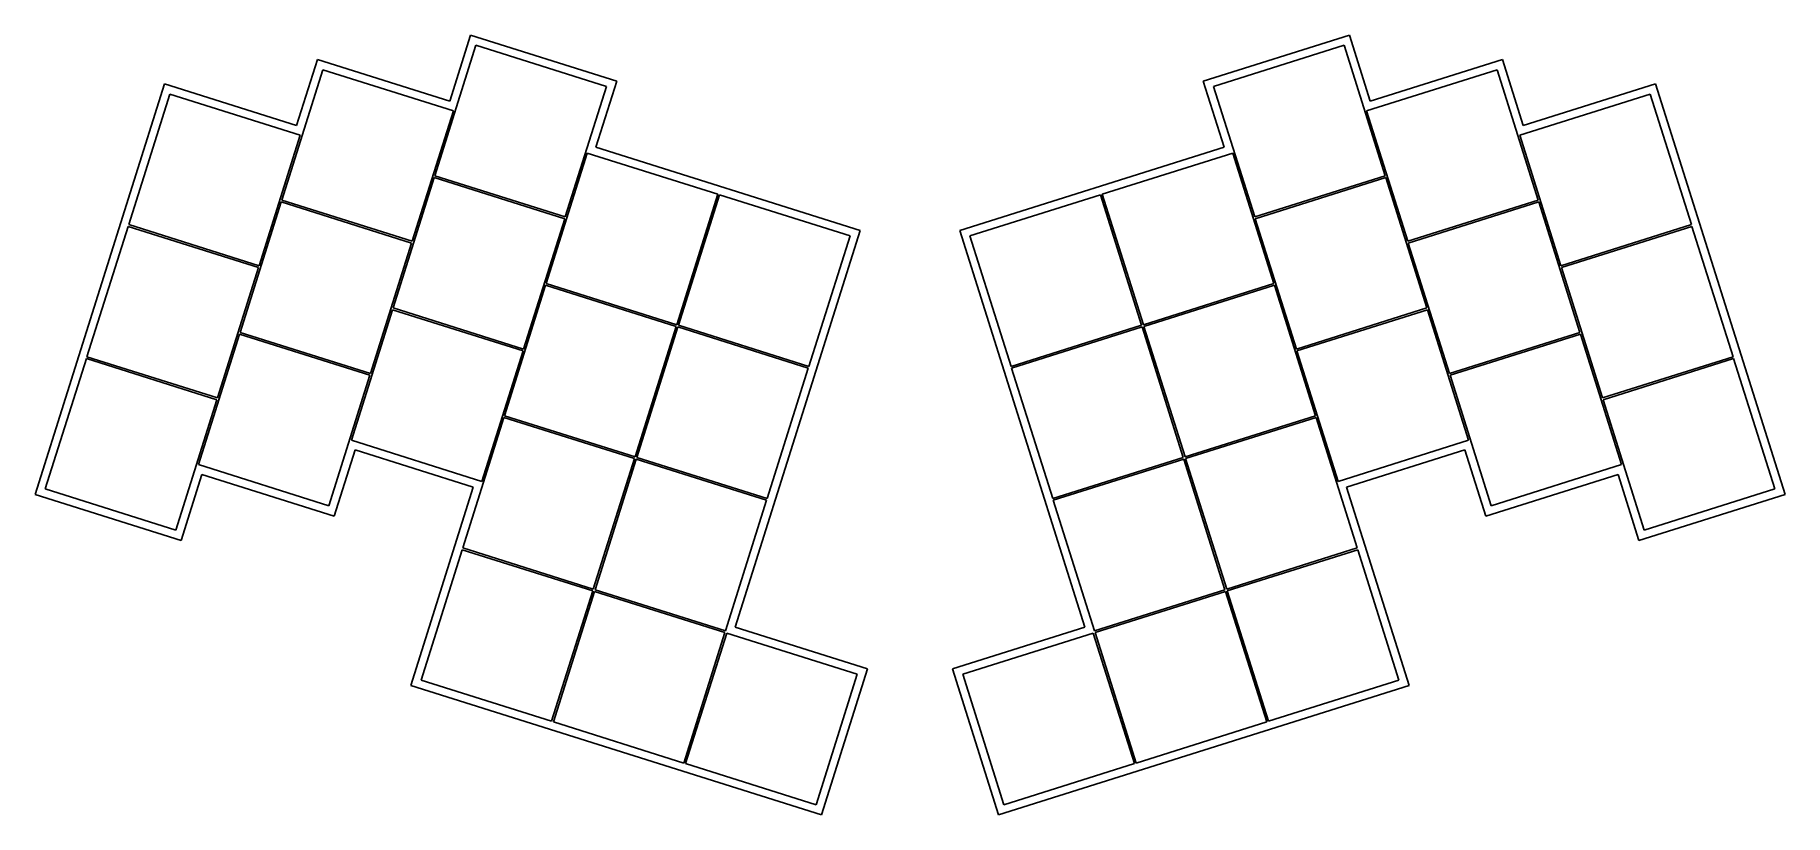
# Model space of a CAD drawing. Header units: millimetres. Extents: x 52 to 292, y -176 to -69.
import ezdxf

# ---------------------------------------------------------------- set-up
doc = ezdxf.new("R2010")
doc.units = ezdxf.units.MM

msp = doc.modelspace()

# ---------------------------------------------------------------- linework, layer by layer
for p, q in [((111.83, -69.34), (108.97, -78.4)), ((131.85, -75.65), (111.83, -69.34)), ((232.27, -69.34), (212.24, -75.65)), ((235.13, -78.4), (232.27, -69.34)), ((112.56, -70.75), (106.92, -88.63)), ((130.44, -76.39), (112.56, -70.75)), ((231.53, -70.75), (213.65, -76.39)), ((237.17, -88.63), (231.53, -70.75)), ((91.58, -74.09), (85.95, -91.98)), ((90.85, -72.68), (87.99, -81.74)), ((108.97, -78.4), (90.85, -72.68)), ((109.47, -79.73), (91.58, -74.09)), ((252.51, -74.09), (234.63, -79.73)), ((253.25, -72.68), (235.13, -78.4)), ((258.15, -91.98), (252.51, -74.09)), ((256.1, -81.74), (253.25, -72.68)), ((52.13, -132.3), (69.87, -76.03)), ((87.99, -81.74), (69.87, -76.03)), ((124.8, -94.27), (130.44, -76.39)), ((129, -84.71), (131.85, -75.65)), ((212.24, -75.65), (215.1, -84.71)), ((213.65, -76.39), (219.29, -94.27)), ((274.22, -76.03), (256.1, -81.74)), ((274.22, -76.03), (291.97, -132.3)), ((70.61, -77.44), (64.97, -95.32)), ((88.49, -83.08), (70.61, -77.44)), ((273.49, -77.44), (255.61, -83.08)), ((279.13, -95.32), (273.49, -77.44)), ((103.83, -97.61), (109.47, -79.73)), ((234.63, -79.73), (240.27, -97.61)), ((82.85, -100.96), (88.49, -83.08)), ((255.61, -83.08), (261.25, -100.96)), ((127.82, -85.52), (122.19, -103.4)), ((145.71, -91.16), (127.82, -85.52)), ((129, -84.71), (165.24, -96.14)), ((178.86, -96.14), (215.1, -84.71)), ((216.27, -85.52), (198.39, -91.16)), ((221.91, -103.4), (216.27, -85.52)), ((106.92, -88.63), (124.8, -94.27)), ((219.29, -94.27), (237.17, -88.63)), ((106.85, -88.87), (101.21, -106.75)), ((124.73, -94.51), (106.85, -88.87)), ((237.25, -88.87), (219.37, -94.51)), ((242.89, -106.75), (237.25, -88.87)), ((85.87, -92.21), (80.23, -110.1)), ((103.75, -97.85), (85.87, -92.21)), ((85.95, -91.98), (103.83, -97.61)), ((140.07, -109.04), (145.71, -91.16)), ((145.95, -91.23), (140.31, -109.12)), ((163.83, -96.87), (145.95, -91.23)), ((198.15, -91.23), (180.27, -96.87)), ((203.79, -109.12), (198.15, -91.23)), ((198.39, -91.16), (204.03, -109.04)), ((240.27, -97.61), (258.15, -91.98)), ((258.23, -92.21), (240.34, -97.85)), ((263.86, -110.1), (258.23, -92.21)), ((64.89, -95.56), (59.25, -113.44)), ((82.77, -101.2), (64.89, -95.56)), ((64.97, -95.32), (82.85, -100.96)), ((119.09, -112.39), (124.73, -94.51)), ((219.37, -94.51), (225, -112.39)), ((261.25, -100.96), (279.13, -95.32)), ((279.2, -95.56), (261.32, -101.2)), ((284.84, -113.44), (279.2, -95.56)), ((98.11, -115.73), (103.75, -97.85)), ((148.1, -150.5), (165.24, -96.14)), ((158.19, -114.75), (163.83, -96.87)), ((178.86, -96.14), (196, -150.5)), ((180.27, -96.87), (185.91, -114.75)), ((240.34, -97.85), (245.98, -115.73)), ((77.14, -119.08), (82.77, -101.2)), ((261.32, -101.2), (266.96, -119.08)), ((122.11, -103.64), (116.47, -121.52)), ((139.99, -109.28), (122.11, -103.64)), ((122.19, -103.4), (140.07, -109.04)), ((204.03, -109.04), (221.91, -103.4)), ((221.98, -103.64), (204.1, -109.28)), ((227.62, -121.52), (221.98, -103.64)), ((101.13, -106.99), (95.5, -124.87)), ((119.02, -112.63), (101.13, -106.99)), ((101.21, -106.75), (119.09, -112.39)), ((225, -112.39), (242.89, -106.75)), ((242.96, -106.99), (225.08, -112.63)), ((248.6, -124.87), (242.96, -106.99)), ((80.23, -110.1), (98.11, -115.73)), ((134.36, -127.16), (139.99, -109.28)), ((140.23, -109.35), (134.59, -127.24)), ((158.11, -114.99), (140.23, -109.35)), ((140.31, -109.12), (158.19, -114.75)), ((185.91, -114.75), (203.79, -109.12)), ((203.86, -109.35), (185.98, -114.99)), ((209.5, -127.24), (203.86, -109.35)), ((204.1, -109.28), (209.74, -127.16)), ((245.98, -115.73), (263.86, -110.1)), ((80.16, -110.34), (74.52, -128.22)), ((98.04, -115.97), (80.16, -110.34)), ((113.38, -130.51), (119.02, -112.63)), ((225.08, -112.63), (230.72, -130.51)), ((263.94, -110.34), (246.06, -115.97)), ((269.58, -128.22), (263.94, -110.34)), ((59.18, -113.68), (53.54, -131.56)), ((77.06, -119.32), (59.18, -113.68)), ((59.25, -113.44), (77.14, -119.08)), ((152.48, -132.88), (158.11, -114.99)), ((185.98, -114.99), (191.62, -132.88)), ((266.96, -119.08), (284.84, -113.44)), ((284.92, -113.68), (267.03, -119.32)), ((290.55, -131.56), (284.92, -113.68)), ((92.4, -133.86), (98.04, -115.97)), ((246.06, -115.97), (251.69, -133.86)), ((71.42, -137.2), (77.06, -119.32)), ((267.03, -119.32), (272.67, -137.2)), ((116.4, -121.76), (110.76, -139.64)), ((134.28, -127.4), (116.4, -121.76)), ((116.47, -121.52), (134.36, -127.16)), ((209.74, -127.16), (227.62, -121.52)), ((227.7, -121.76), (209.82, -127.4)), ((233.34, -139.64), (227.7, -121.76)), ((93.14, -135.27), (95.99, -126.21)), ((95.5, -124.87), (113.38, -130.51)), ((95.99, -126.21), (112.2, -131.32)), ((230.72, -130.51), (248.6, -124.87)), ((231.89, -131.32), (248.1, -126.21)), ((248.1, -126.21), (250.96, -135.27)), ((74.52, -128.22), (92.4, -133.86)), ((128.64, -145.28), (134.28, -127.4)), ((134.52, -127.48), (128.88, -145.36)), ((152.4, -133.11), (134.52, -127.48)), ((134.59, -127.24), (152.48, -132.88)), ((191.62, -132.88), (209.5, -127.24)), ((209.58, -127.48), (191.69, -133.11)), ((215.21, -145.36), (209.58, -127.48)), ((209.82, -127.4), (215.45, -145.28)), ((251.69, -133.86), (269.58, -128.22)), ((53.54, -131.56), (71.42, -137.2)), ((72.16, -138.61), (75.01, -129.55)), ((75.01, -129.55), (93.14, -135.27)), ((103.63, -158.5), (112.2, -131.32)), ((231.89, -131.32), (240.46, -158.5)), ((250.96, -135.27), (269.08, -129.55)), ((269.08, -129.55), (271.94, -138.61)), ((272.67, -137.2), (290.55, -131.56)), ((52.13, -132.3), (72.16, -138.61)), ((146.76, -151), (152.4, -133.11)), ((191.69, -133.11), (197.33, -151)), ((271.94, -138.61), (291.97, -132.3)), ((110.68, -139.88), (105.05, -157.76)), ((128.57, -145.52), (110.68, -139.88)), ((110.76, -139.64), (128.64, -145.28)), ((215.45, -145.28), (233.34, -139.64)), ((233.41, -139.88), (215.53, -145.52)), ((239.05, -157.76), (233.41, -139.88)), ((122.93, -163.4), (128.57, -145.52)), ((128.8, -145.6), (123.17, -163.48)), ((146.69, -151.23), (128.8, -145.6)), ((128.88, -145.36), (146.76, -151)), ((197.33, -151), (215.21, -145.36)), ((215.29, -145.6), (197.41, -151.23)), ((220.93, -163.48), (215.29, -145.6)), ((215.53, -145.52), (221.17, -163.4)), ((166.22, -156.21), (148.1, -150.5)), ((196, -150.5), (177.88, -156.21)), ((141.05, -169.12), (146.69, -151.23)), ((146.93, -151.31), (141.29, -169.19)), ((164.81, -156.95), (146.93, -151.31)), ((197.17, -151.31), (179.29, -156.95)), ((202.81, -169.19), (197.17, -151.31)), ((197.41, -151.23), (203.05, -169.12)), ((105.05, -157.76), (122.93, -163.4)), ((159.17, -174.83), (164.81, -156.95)), ((159.9, -176.24), (166.22, -156.21)), ((177.88, -156.21), (184.19, -176.24)), ((179.29, -156.95), (184.93, -174.83)), ((221.17, -163.4), (239.05, -157.76)), ((103.63, -158.5), (159.9, -176.24)), ((184.19, -176.24), (240.46, -158.5)), ((123.17, -163.48), (141.05, -169.12)), ((203.05, -169.12), (220.93, -163.48)), ((141.29, -169.19), (159.17, -174.83)), ((184.93, -174.83), (202.81, -169.19))]:
    msp.add_line(p, q)

doc.saveas('drawing.dxf')
